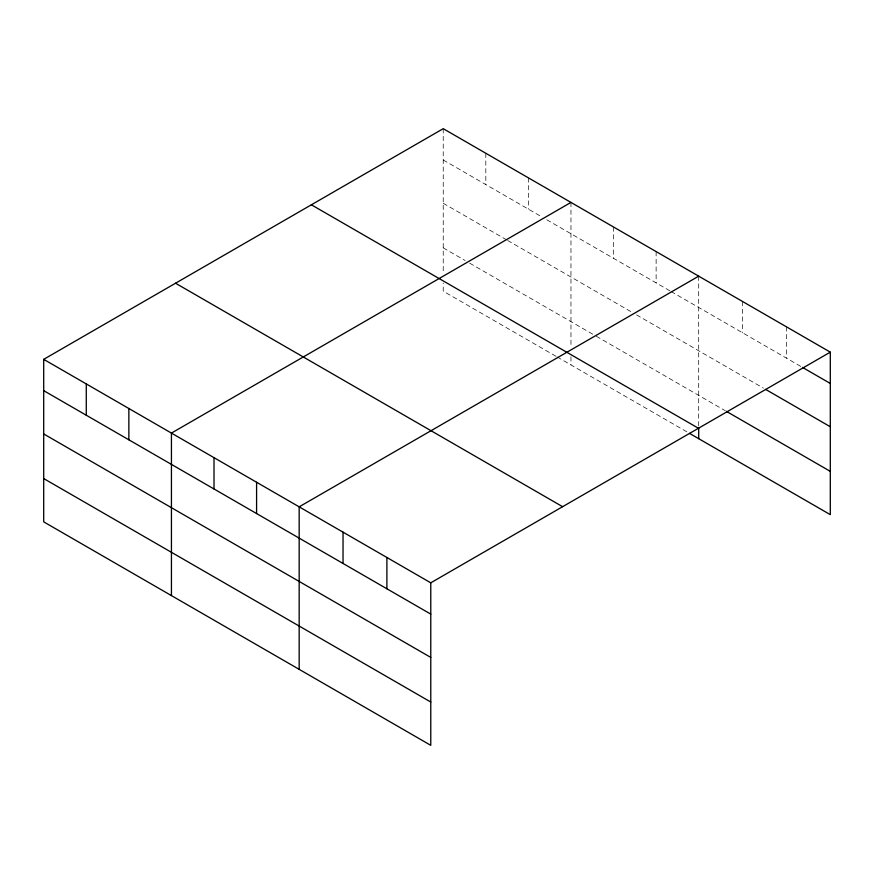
<?xml version="1.0" encoding="UTF-8"?>
<svg xmlns="http://www.w3.org/2000/svg" width="874" height="874" viewBox="0 0 874 874"><rect width="100%" height="100%" fill="white"/><g stroke="black" fill="none" stroke-linecap="round" stroke-linejoin="round"><path stroke-width="0.66" stroke-dasharray="4.37 3.28" d="M443.227 159.975L542.197 217.113M546.796 219.778L669.932 290.867M671.079 291.523L801.436 366.785M443.227 203.281L506.527 239.815M507.674 240.481L631.957 312.237M636.556 314.891L763.341 388.089M443.227 247.888L465.099 260.507M469.699 263.172L595.128 335.583M596.276 336.25L725.245 410.704M556.006 356.297L443.227 291.184L443.227 283.067M557.153 356.953L688.341 432.696M786.436 326.821L786.436 358.122M742.561 301.497L742.561 332.797M698.697 276.162L698.697 426.501M656.123 251.581L656.123 282.892M613.537 227L613.537 258.311M570.962 202.418L570.962 347.339M570.962 356.811L570.962 364.928M528.388 177.837L528.388 209.148M485.813 153.256L485.813 184.567M443.227 128.675L443.227 273.595"/><path stroke-width="1.31" d="M43.7 359.345L430.773 582.816L430.773 745.325L43.7 521.854L43.7 359.345L443.227 128.675L830.3 352.146L830.3 514.655L689.488 433.362M570.962 202.418L171.435 433.089L171.435 595.598M698.697 276.162L299.17 506.833L299.17 669.342M430.773 582.816L830.3 352.146M802.594 367.451L830.3 383.457M765.657 389.422L830.3 426.752M726.403 411.37L830.3 471.359M311.384 204.8L698.457 428.271M175.543 283.22L562.616 506.691M43.7 390.645L430.773 614.116M43.7 433.941L430.773 657.412M43.7 478.559L430.773 702.03M698.697 427.856L698.697 438.672M386.898 557.492L386.898 588.792M343.034 532.157L343.034 563.468M256.585 482.251L256.585 513.562M214.01 457.67L214.01 488.97M128.86 408.508L128.86 439.808M86.275 383.926L86.275 415.226"/></g></svg>
